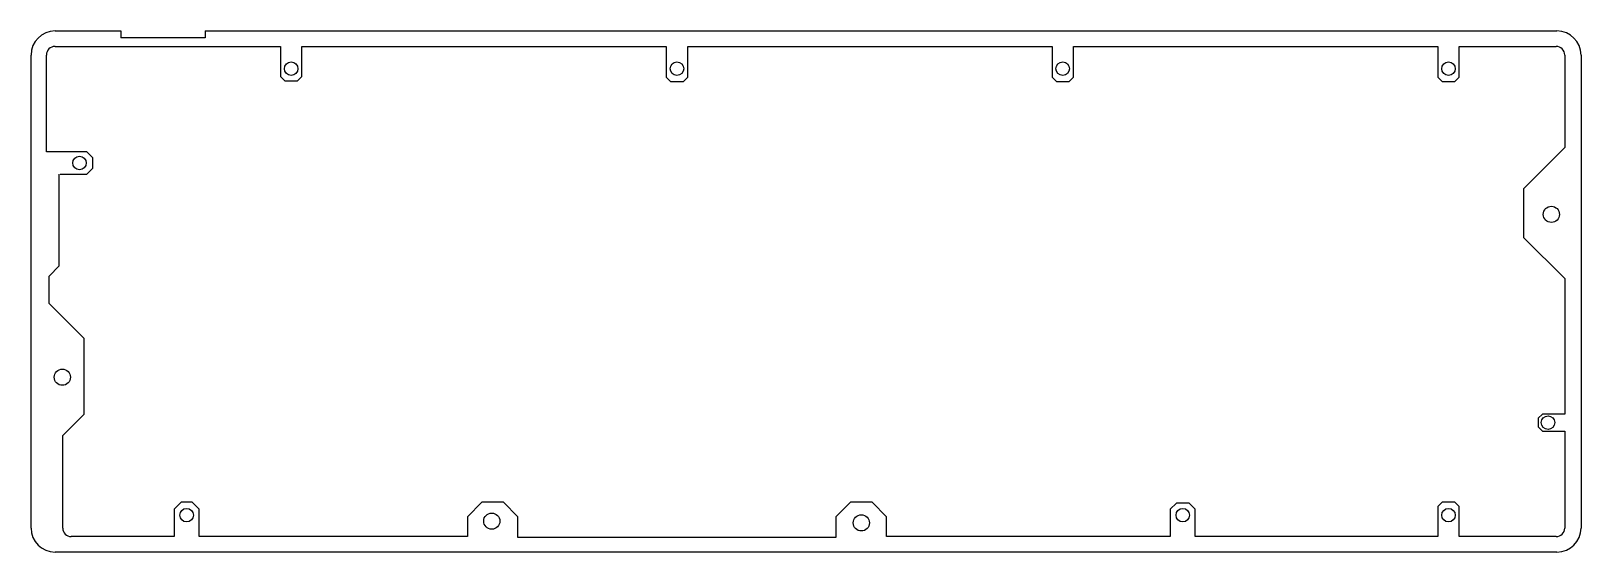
# Model space of a CAD drawing. Header units: millimetres. Extents: x 0 to 230, y -87 to -10.
import ezdxf

# ---------------------------------------------------------------- set-up
doc = ezdxf.new("R2010")
doc.units = ezdxf.units.MM

msp = doc.modelspace()

# ---------------------------------------------------------------- linework, layer by layer
for points in [[(3.56, -10.16), (13.33, -10.16)], [(13.33, -10.16), (13.33, -11.18)], [(25.78, -11.18), (13.33, -11.18)], [(25.78, -10.16), (226.06, -10.16)], [(25.78, -10.16), (25.78, -11.18)], [(0, -83.82), (0, -13.72)], [(3.3, -28.07), (3.05, -28.07), (2.29, -28.07), (2.29, -27.3), (2.29, -13.72)], [(3.56, -12.45), (13.97, -12.45)], [(13.97, -12.45), (36.45, -12.45)], [(36.45, -12.45), (36.96, -12.45), (36.96, -16.89), (37.59, -17.53), (39.5, -17.53), (40.13, -16.89), (40.13, -13.21), (40.13, -12.45), (41.15, -12.45)], [(41.15, -12.45), (93.22, -12.45)], [(93.22, -12.45), (94.11, -12.45), (94.11, -13.21), (94.11, -17.02), (94.74, -17.65), (96.65, -17.65), (97.28, -17.02), (97.28, -12.45), (98.3, -12.45)], [(98.3, -12.45), (150.37, -12.45)], [(150.37, -12.45), (151.26, -12.45), (151.26, -17.02), (151.91, -17.65), (153.8, -17.65), (154.45, -17), (154.45, -12.45)], [(154.45, -12.45), (207.5, -12.45)], [(207.5, -12.45), (208.41, -12.45), (208.41, -13.21), (208.41, -17.02), (209.04, -17.65), (210.95, -17.65), (211.58, -17.02), (211.58, -13.21), (211.58, -12.45)], [(211.58, -12.45), (225.93, -12.45)], [(227.2, -13.72), (227.2, -27.43), (221.11, -33.53), (221.11, -40.77), (227.2, -46.86), (227.2, -66.42)], [(229.62, -13.72), (229.62, -83.82)], [(4.32, -31.37), (4.89, -31.37), (8.25, -31.37), (9.14, -30.48), (9.14, -28.96), (8.25, -28.07), (3.3, -28.07)], [(4.7, -83.82), (4.7, -70.1), (7.87, -66.93), (7.87, -55.75), (2.67, -50.55), (2.67, -46.48), (4.19, -44.96), (4.19, -32.38), (4.19, -31.37)], [(227.2, -66.42), (227.2, -66.93), (223.9, -66.93), (223.27, -67.56), (223.27, -68.83), (223.9, -69.47), (227.2, -69.47)], [(227.2, -69.47), (227.2, -83.82)], [(24.89, -84.33), (24.89, -81.03), (23.88, -80.01), (22.23, -80.01), (21.21, -81.03), (21.21, -85.09)], [(168.78, -85.09), (168.4, -85.09), (126.75, -85.09), (126.75, -82.17), (124.59, -80.01), (121.41, -80.01), (119.25, -82.17), (119.25, -85.22), (72.14, -85.22), (72.14, -82.17), (69.98, -80.01), (66.8, -80.01), (64.64, -82.17), (64.64, -85.09), (24.89, -85.09), (24.89, -84.33)], [(172.47, -85.09), (172.47, -84.84), (172.47, -81.03), (171.58, -80.14), (169.67, -80.14), (168.78, -81.03), (168.78, -84.58), (168.78, -85.09)], [(211.58, -84.84), (211.58, -84.33), (211.58, -80.64), (210.95, -80.01), (209.04, -80.01), (208.41, -80.64), (208.41, -85.09), (207.58, -85.09)], [(225.93, -85.09), (211.58, -85.09), (211.58, -84.84)], [(21.21, -85.09), (21.08, -85.09), (5.97, -85.09)], [(207.58, -85.09), (172.47, -85.09)], [(226.06, -87.38), (3.56, -87.38)]]:
    msp.add_lwpolyline(points)
for centre, radius in [((38.54, -15.75), 1), ((95.69, -15.75), 1), ((152.84, -15.75), 1), ((209.99, -15.75), 1), ((7.18, -29.72), 1), ((225.23, -37.34), 1.2), ((4.64, -61.47), 1.2), ((224.73, -68.2), 1), ((23.05, -81.91), 1), ((68.26, -82.8), 1.2), ((123, -83.06), 1.2), ((170.62, -81.91), 1), ((209.99, -81.91), 1)]:
    msp.add_circle(centre, radius)
for centre, radius, start, end in [((3.56, -13.72), 3.56, 90, 180), ((226.06, -13.72), 3.56, 0, 90), ((3.56, -13.72), 1.27, 90, 180), ((225.93, -13.72), 1.27, 0, 90), ((3.56, -83.82), 3.56, 180, 270), ((5.97, -83.82), 1.27, 180, 270), ((225.93, -83.82), 1.27, 270, 0), ((226.06, -83.82), 3.56, 270, 0)]:
    msp.add_arc(centre, radius, start, end)

doc.saveas('drawing.dxf')
